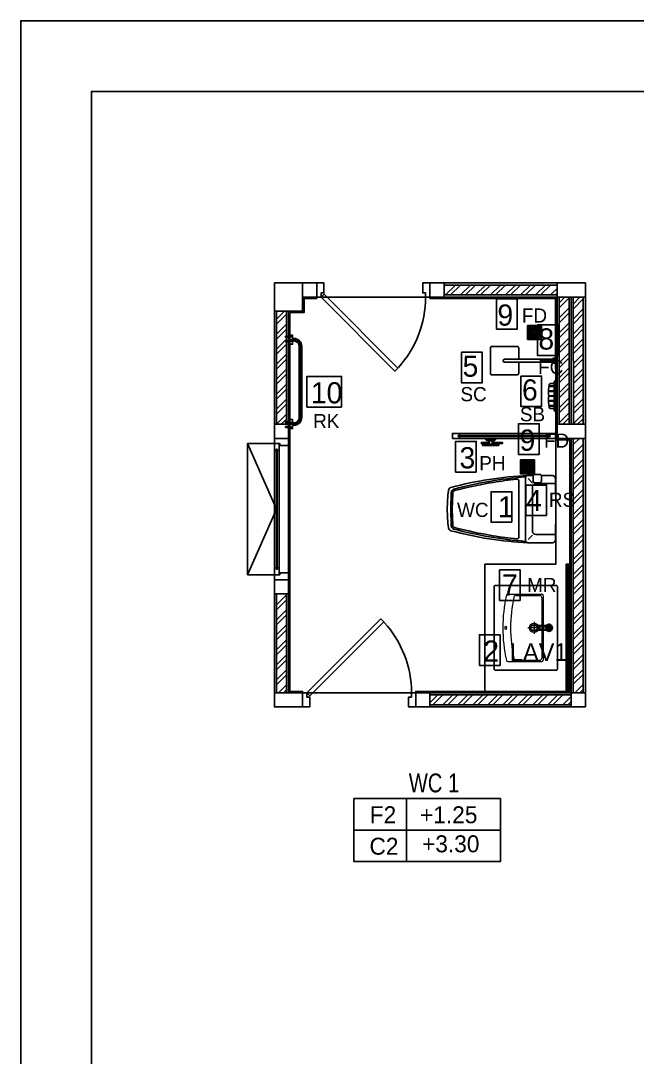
# Model space of a CAD drawing. Header units: inches. Extents: x -1366 to 1200, y -585 to 2545.
# Drawn here: x 515.41 to 521.95, y 1787.32 to 1798.32 of the extents above; entities that cross this region are included whole.
import ezdxf
from ezdxf.enums import TextEntityAlignment as Align

# ---------------------------------------------------------------- set-up
doc = ezdxf.new("R2010")
doc.units = ezdxf.units.IN
doc.header["$MEASUREMENT"] = 0
doc.header["$PDSIZE"] = 0.05
doc.linetypes.add('CENTER', pattern=[1.625, 1.25, -0.125, 0.125, -0.125])
doc.layers.get('0').update_dxf_attribs({"linetype": 'CONTINUOUS'})
for name, color, linetype in [('02___PRT_ALL_AXES', 7, 'CONTINUOUS'), ('A-Spec', 2, 'CONTINUOUS'), ('COLM', 3, 'CONTINUOUS'), ('Counter', 6, 'CONTINUOUS'), ('DIM', 7, 'CONTINUOUS'), ('DIMS', 1, 'CONTINUOUS'), ('DOOR', 7, 'CONTINUOUS'), ('DOOR_SWNG', 1, 'CONTINUOUS'), ('Floor-2', 9, 'CONTINUOUS'), ('HEAD', 7, 'CONTINUOUS'), ('SANITARY', 9, 'CONTINUOUS'), ('SN - Sanitary', 144, 'CONTINUOUS'), ('WALL', 7, 'CONTINUOUS'), ('Wall-Tile', 4, 'CONTINUOUS'), ('WALL_HATC', 251, 'CONTINUOUS'), ('WC-DET', 8, 'CONTINUOUS'), ('WC-DET1', 15, 'CONTINUOUS'), ('WC-DET2', 15, 'CONTINUOUS'), ('WC-OUT', 9, 'CONTINUOUS'), ('WC-OUTL', 7, 'CONTINUOUS'), ('WC-SERIAL', 4, 'CONTINUOUS'), ('wind', 7, 'CONTINUOUS')]:
    doc.layers.add(name, color=color, linetype=linetype)
doc.layers.add('Bodr A3', color=13, linetype='CONTINUOUS', plot=False)
doc.layers.add('LAYER_1', color=5, linetype='CONTINUOUS', lineweight=50)
doc.styles.add('ANGS', font='CordiaUPC2.ttf', dxfattribs={"width": 0.8})
doc.styles.add('CodiaUPC', font='CordiaUPC2.ttf')
doc.styles.add('Cordia2', font='CordiaUPC2.ttf', dxfattribs={"width": 0.8})
doc.styles.get("Standard").update_dxf_attribs({"font": 'CordiaUPC2.ttf'})
doc.styles.add('THAI', font='CordiaUPC2.ttf', dxfattribs={"height": 0.2})
doc.styles.add('Thai-S1', font='CordiaUPC2.ttf')
pattern_1 = [(224.99694, (468.44445, 1811.3129), (0.07954527, -0.07955375), []), (224.99694, (468.39141, 1811.3129), (0.07954527, -0.07955375), [])]
pattern_2 = [(224.99694, (468.44445, 1811.1629), (0.07954527, -0.07955375), []), (224.99694, (468.39141, 1811.1629), (0.07954527, -0.07955375), [])]

# ---------------------------------------------------------------- blocks, each defined once
blk = doc.blocks.new('VRH_FUVHU-W002AS_100 x100')
at = {"layer": 'SN - Sanitary'}
for points in [[(-48, -50), (48, -50, 0.414214), (50, -48), (50, 48, 0.414214), (48, 50), (-48, 50, 0.414214), (-50, 48), (-50, -48, 0.414214)], [(-40, -47), (40, -47, 0.414214), (47, -40), (47, 40, 0.414214), (40, 47), (-40, 47, 0.414214), (-47, 40), (-47, -40, 0.414214)], [(-40, -45), (40, -45, 0.414214), (45, -40), (45, 40, 0.414214), (40, 45), (-40, 45, 0.414214), (-45, 40), (-45, -40, 0.414214)], [(-27.2, 17.5, 1), (-27.2, 22.8), (-38, 22.8, 1), (-38, 17.5)], [(-17, 7.5, 1), (-17, 12.8), (-38, 12.8, 1), (-38, 7.5)], [(-10.8, -2.6, 1), (-10.8, 2.6), (-38, 2.6, 1), (-38, -2.6)], [(-17.5, 27.2, -1), (-22.8, 27.2), (-22.8, 38, -1), (-17.5, 38)], [(-7.5, 17, -1), (-12.8, 17), (-12.8, 38, -1), (-7.5, 38)], [(2.6, 10.8, -1), (-2.6, 10.8), (-2.6, 38, -1), (2.6, 38)], [(7.5, 17, 1), (12.8, 17), (12.8, 38, 1), (7.5, 38)], [(10.8, -2.6, -1), (10.8, 2.6), (38, 2.6, -1), (38, -2.6)], [(17, 7.5, -1), (17, 12.8), (38, 12.8, -1), (38, 7.5)], [(17.5, 27.2, 1), (22.8, 27.2), (22.8, 38, 1), (17.5, 38)], [(27.2, 17.5, -1), (27.2, 22.8), (38, 22.8, -1), (38, 17.5)], [(-17, -7.5, -1), (-17, -12.8), (-38, -12.8, -1), (-38, -7.5)], [(-27.2, -17.5, -1), (-27.2, -22.8), (-38, -22.8, -1), (-38, -17.5)], [(-17.5, -27.2, 1), (-22.8, -27.2), (-22.8, -38, 1), (-17.5, -38)], [(-7.5, -17, 1), (-12.8, -17), (-12.8, -38, 1), (-7.5, -38)], [(2.6, -10.8, 1), (-2.6, -10.8), (-2.6, -38, 1), (2.6, -38)], [(7.5, -17, -1), (12.8, -17), (12.8, -38, -1), (7.5, -38)], [(17, -7.5, 1), (17, -12.8), (38, -12.8, 1), (38, -7.5)], [(17.5, -27.2, -1), (22.8, -27.2), (22.8, -38, -1), (17.5, -38)], [(27.2, -17.5, 1), (27.2, -22.8), (38, -22.8, 1), (38, -17.5)]]:
    blk.add_lwpolyline(points, format="xyb", close=True, dxfattribs=at)
for points in [[(-47, 40), (-45, 40)], [(-40, 47), (-40, 45)], [(2, 0), (-2, 0)], [(0, -2), (0, 2)], [(40, 47), (40, 45)], [(47, 40), (45, 40)], [(-47, -40), (-45, -40)], [(-40, -47), (-40, -45)], [(40, -47), (40, -45)], [(47, -40), (45, -40)]]:
    blk.add_lwpolyline(points, dxfattribs=at)
for centre, radius in [((-38, 30), 2.64), ((-30, 38), 2.64), ((0, 0), 5), ((0, 0), 4), ((30, 38), 2.64), ((38, 30), 2.64), ((-38, -30), 2.64), ((-30, -38), 2.64), ((30, -38), 2.64), ((38, -30), 2.64)]:
    blk.add_circle(centre, radius, dxfattribs=at)
for radius, start, end in [(40.6, 161.73736, 168.31208), (38.9, 176.32255, 183.67745), (38.9, 160.8012, 168.8398), (40.6, 145.90265, 154.48014), (35.8, 175.77756, 184.22244), (35.8, 159.05626, 167.86631), (38.9, 144.18222, 153.27326), (32.8, 175.39152, 184.60848), (32.8, 157.0415, 166.73994), (35.8, 140.49742, 150.73462), (30.8, 175.09421, 184.90579), (30.8, 155.47006, 165.86937), (32.8, 139.27746, 147.76062), (40.6, 115.51986, 124.09735), (38.9, 116.72674, 125.81778), (35.8, 119.26538, 129.50258), (32.8, 122.23938, 130.72254), (38.9, 101.1602, 109.1988), (35.8, 102.13369, 110.94374), (32.8, 103.26006, 112.9585), (30.8, 104.13063, 114.52994), (40.6, 101.68792, 108.26264), (35.8, 85.77756, 94.22244), (32.8, 85.39152, 94.60848), (30.8, 85.09421, 94.90579), (38.9, 86.32255, 93.67745), (38.9, 70.8012, 78.8398), (35.8, 69.05626, 77.86631), (32.8, 67.0415, 76.73994), (30.8, 65.47006, 75.86937), (40.6, 71.73736, 78.31208), (40.6, 55.90265, 64.48014), (38.9, 54.18222, 63.27326), (35.8, 50.49742, 60.73462), (32.8, 49.27746, 57.76062), (32.8, 32.23938, 40.72254), (35.8, 29.26538, 39.50258), (30.8, 14.13063, 24.52994), (32.8, 13.26006, 22.9585), (30.8, 355.09421, 4.90579), (38.9, 26.72674, 35.81778), (32.8, 355.39152, 4.60848), (35.8, 12.13369, 20.94374), (40.6, 25.51986, 34.09735), (35.8, 355.77756, 4.22244), (38.9, 11.1602, 19.1988), (40.6, 11.68792, 18.26264), (38.9, 356.32255, 3.67745), (40.6, 191.68792, 198.26264), (38.9, 191.1602, 199.1988), (40.6, 205.51986, 214.09735), (35.8, 192.13369, 200.94374), (38.9, 206.72674, 215.81778), (32.8, 193.26006, 202.9585), (35.8, 209.26538, 219.50258), (30.8, 194.13063, 204.52994), (32.8, 212.23938, 220.72254), (35.8, 230.49742, 240.73462), (38.9, 234.18222, 243.27326), (40.6, 235.90265, 244.48014), (32.8, 229.27746, 237.76062), (30.8, 245.47006, 255.86937), (32.8, 247.0415, 256.73994), (35.8, 249.05626, 257.86631), (38.9, 250.8012, 258.8398), (40.6, 251.73736, 258.31208), (30.8, 265.09421, 274.90579), (32.8, 265.39152, 274.60848), (35.8, 265.77756, 274.22244), (38.9, 266.32255, 273.67745), (30.8, 284.13063, 294.52994), (32.8, 283.26006, 292.9585), (35.8, 282.13369, 290.94374), (38.9, 281.1602, 289.1988), (40.6, 281.68792, 288.26264), (32.8, 302.23938, 310.72254), (35.8, 299.26538, 309.50258), (38.9, 296.72674, 305.81778), (40.6, 295.51986, 304.09735), (32.8, 319.27746, 327.76062), (35.8, 320.49742, 330.73462), (30.8, 335.47006, 345.86937), (32.8, 337.0415, 346.73994), (38.9, 324.18222, 333.27326), (35.8, 339.05626, 347.86631), (40.6, 325.90265, 334.48014), (38.9, 340.8012, 348.8398), (40.6, 341.73736, 348.31208)]:
    blk.add_arc((0, 0), radius, start, end, dxfattribs=at)
blk = doc.blocks.new('PM753P')
at = {"layer": 'WC-DET'}
for points in [[(-0.061, -0.029), (-0.061, -0.035)], [(-0.0595, -0.029), (-0.0595, -0.035)], [(-0.048, -0.047), (0.047, -0.047)], [(-0.0433, -0.0485), (0.0417, -0.0485)], [(-0.0362, -0.029), (-0.0362, -0.035)], [(0.03, -0.011), (-0.03, -0.011)], [(-0.02, -0.014), (0.02, -0.014)], [(0.0352, -0.029), (0.0352, -0.035)]]:
    blk.add_lwpolyline(points, dxfattribs=at)
at = {"layer": 'WC-OUT'}
blk.add_lwpolyline([(0.02, -0.0145), (0.02, -0.0155, -0.414214), (0.0185, -0.017), (-0.0185, -0.017, -0.414214), (-0.02, -0.0155), (-0.02, -0.0145, 0.414214), (-0.0205, -0.014), (-0.0285, -0.014, -0.414214), (-0.03, -0.0125), (-0.03, -0.0115, 0.414214), (-0.0305, -0.011), (-0.032, -0.011, -0.414214), (-0.035, -0.008), (-0.035, 0), (0.035, 0), (0.035, -0.008, -0.414214), (0.032, -0.011), (0.0305, -0.011, 0.414214), (0.03, -0.0115), (0.03, -0.0125, -0.414214), (0.0285, -0.014), (0.0205, -0.014, 0.414214)], format="xyb", close=True, dxfattribs=at)
for points in [[(-0.011, -0.029), (-0.083, -0.029, 1), (-0.083, -0.035), (-0.011, -0.035)], [(0.011, -0.017), (0.011, -0.039, -0.181818), (-0.011, -0.039), (-0.011, -0.017)], [(0.011, -0.029), (0.064, -0.029, -1), (0.064, -0.035), (0.011, -0.035)]]:
    blk.add_lwpolyline(points, format="xyb", dxfattribs=at)
blk.add_lwpolyline([(-0.058, -0.035), (-0.058, -0.05), (0.057, -0.05), (0.057, -0.035)], dxfattribs=at)
blk.add_arc((-0.0828, -0.0319), 0.00287, 265.71511, 94.69631, dxfattribs=at)
at = {"layer": 'WC-SERIAL', "flags": 8}
blk.add_attdef('PM753', text='', height=0.03, dxfattribs=at).set_placement((0.007, -0.1009), align=Align.MIDDLE)
blk = doc.blocks.new('ct1113ap')
h = blk.add_hatch()
h.set_pattern_fill('ANSI31', color=1, style=0)
h.set_pattern_definition([(45, (-850.48847, 321.96483), (-0.088388348, 0.088388348), [])])
h.paths.add_polyline_path([(1.5, 2.1, 1), (-1.5, 2.1, 1)])
h.paths.add_polyline_path([(1.1, 2.1, -1), (-1.1, 2.1, -1)], flags=16)
h.paths.add_polyline_path([(1.5, -5.3, 1), (-1.5, -5.3, 1)])
h.paths.add_polyline_path([(1.1, -5.3, -1), (-1.1, -5.3, -1)], flags=16)
h.paths.add_polyline_path([(2.7, -6.8), (1.5, -6.8), (1.5, -8), (2.7, -8)])
h.paths.add_polyline_path([(-0.6, 4.4, -3.621207), (0.6, 4.4), (0.8, 4.1, 3.20425), (-0.9, 4.1)])
h.paths.add_polyline_path([(1.1, -2.5), (-1.5, -2.5), (-1.5, -2.9), (1.1, -2.9), (1.1, -3.7), (1.5, -3.7), (1.5, -1.8), (1.1, -1.8)])
h.paths.add_polyline_path([(1.1, -0.3), (-1.5, -0.3), (-1.5, -0.7), (1.1, -0.7), (1.1, -1.5), (1.5, -1.5), (1.5, 0.4), (1.1, 0.4)])
at = {"color": 7, "linetype": 'Continuous'}
for p, q in [((-130, 14), (-130, -14)), ((-64, -11), (-64, 11)), ((-63, 12), (-14, 12)), ((-14, -12), (-63, -12))]:
    blk.add_line(p, q, dxfattribs=at)
at = {"color": 6, "linetype": 'Continuous'}
for p, q in [((-129, 14.2), (-129, -14.2)), ((-127, 16.2), (-127, 17)), ((-63.5, -11.1), (-63.5, 11.1)), ((-63, 12), (-63, 11.6)), ((-63, 11.6), (-14, 11.6)), ((-14, 12), (-14, 11.6)), ((-127, -16.2), (-127, -17)), ((-63, -12), (-63, -11.6)), ((-14, -11.6), (-63, -11.6)), ((-14, -12), (-14, -11.6))]:
    blk.add_line(p, q, dxfattribs=at)
at = {"color": 6}
for p, q in [((-0.6, 4.4), (-0.9, 4.1)), ((0.8, 4.1), (0.6, 4.4))]:
    blk.add_line(p, q, dxfattribs=at)
at = {"color": 6, "linetype": 'CENTER'}
blk.add_line((2, 0), (28.8, 0), dxfattribs=at)
at = {"color": 7, "linetype": 'Continuous'}
for centre, radius, start, end in [((-127, 14), 3, 90, 180), ((-63, 11), 1, 90, 180), ((-14, 15), 3, 270, 312.97028), ((0, 0), 17.5, 227.02972, 132.97028), ((-127, -14), 3, 180, 270), ((-63, -11), 1, 180, 270), ((-14, -15), 3, 47.02972, 90)]:
    blk.add_arc(centre, radius, start, end, dxfattribs=at)
at = {"color": 6, "linetype": 'Continuous'}
for centre, start, end in [((-14, 15.1), 270.02835, 313.20381), ((-14, -15.1), 46.79616, 89.97168)]:
    blk.add_arc(centre, 3.49, start, end, dxfattribs=at)
for points, knots in [([(-129, 14.2), (-129.1, 14.2), (-129.4, 14.2), (-129.6, 14.1), (-129.8, 14.1), (-129.9, 14.1), (-130, 14), (-130, 14), (-130, 14), (-130, 14)], [0, 0, 0, 0, 0.37083, 0.686781, 0.809347, 0.902724, 0.937689, 0.964954, 1, 1, 1, 1]), ([(-127, 16.2), (-127.3, 16.2), (-127.8, 16.1), (-128.5, 15.6), (-128.9, 14.9), (-129, 14.4), (-129, 14.2)], [0, 0, 0, 0, 0.251576, 0.502087, 0.751307, 1, 1, 1, 1]), ([(-64, 11), (-64, 11), (-64, 11), (-63.9, 11), (-63.8, 11.1), (-63.7, 11.1), (-63.6, 11.1), (-63.5, 11.1)], [0, 0, 0, 0, 0.033642, 0.095139, 0.310943, 0.62784, 1, 1, 1, 1]), ([(-63.5, 11.1), (-63.5, 11.1), (-63.5, 11.3), (-63.4, 11.4), (-63.2, 11.6), (-63.1, 11.6), (-63, 11.6)], [0, 0, 0, 0, 0.248974, 0.49844, 0.748767, 1, 1, 1, 1]), ([(-11.9, 12.8), (-11.9, 12.8), (-11.9, 12.8), (-11.9, 12.8), (-11.9, 12.8), (-11.8, 12.7), (-11.7, 12.6), (-11.6, 12.6), (-11.6, 12.5)], [0, 0, 0, 0, 0.029366, 0.087835, 0.178504, 0.299273, 0.616465, 1, 1, 1, 1]), ([(-11.6, 12.5), (-11, 13.1), (-9.7, 14.1), (-7.6, 15.4), (-5.3, 16.3), (-2.9, 16.9), (-0.4, 17.2), (2.1, 17), (4.5, 16.6), (6.9, 15.7), (9, 14.6), (11, 13.1), (12.8, 11.4), (14.3, 9.4), (15.5, 7.2), (16.3, 4.9), (16.9, 2.5), (17, 0.8), (17, 0)], [0, 0, 0, 0, 0.062313, 0.124704, 0.187205, 0.249822, 0.312517, 0.375223, 0.437872, 0.500414, 0.562837, 0.62517, 0.687469, 0.749798, 0.81221, 0.874726, 0.937336, 1, 1, 1, 1]), ([(17, 0), (17, -0.8), (16.9, -2.5), (16.3, -4.9), (15.5, -7.2), (14.3, -9.4), (12.8, -11.4), (11, -13.1), (9, -14.6), (6.9, -15.7), (4.5, -16.6), (2.1, -17), (-0.4, -17.2), (-2.9, -16.9), (-5.3, -16.3), (-7.6, -15.4), (-9.7, -14.1), (-11, -13.1), (-11.6, -12.5)], [0, 0, 0, 0, 0.062697, 0.125333, 0.18786, 0.250273, 0.312598, 0.37489, 0.437216, 0.499632, 0.562167, 0.624809, 0.687509, 0.750197, 0.81281, 0.875306, 0.937693, 1, 1, 1, 1]), ([(-129, -14.2), (-129.1, -14.2), (-129.4, -14.2), (-129.6, -14.1), (-129.8, -14.1), (-129.9, -14.1), (-130, -14), (-130, -14), (-130, -14), (-130, -14)], [0, 0, 0, 0, 0.37083, 0.686781, 0.809347, 0.902724, 0.937689, 0.964954, 1, 1, 1, 1]), ([(-129, -14.2), (-129, -14.4), (-128.9, -14.9), (-128.5, -15.6), (-127.8, -16.1), (-127.3, -16.2), (-127, -16.2)], [0, 0, 0, 0, 0.248784, 0.49809, 0.74852, 1, 1, 1, 1]), ([(-64, -11), (-64, -11), (-64, -11), (-63.9, -11), (-63.8, -11.1), (-63.7, -11.1), (-63.6, -11.1), (-63.5, -11.1)], [0, 0, 0, 0, 0.033642, 0.095139, 0.310943, 0.62784, 1, 1, 1, 1]), ([(-63, -11.6), (-63.1, -11.6), (-63.2, -11.6), (-63.4, -11.4), (-63.5, -11.3), (-63.5, -11.1), (-63.5, -11.1)], [0, 0, 0, 0, 0.251439, 0.50194, 0.751233, 1, 1, 1, 1]), ([(-11.9, -12.8), (-11.9, -12.8), (-11.9, -12.8), (-11.9, -12.8), (-11.9, -12.8), (-11.8, -12.7), (-11.7, -12.6), (-11.6, -12.6), (-11.6, -12.5)], [0, 0, 0, 0, 0.029366, 0.087835, 0.178504, 0.299273, 0.616465, 1, 1, 1, 1])]:
    blk.add_open_spline(points, degree=3, knots=knots, dxfattribs=at)
at = {"layer": '02___PRT_ALL_AXES', "color": 7, "linetype": 'Continuous'}
for p, q in [((-4.1, 17), (-127, 17)), ((-127, -17), (-4.1, -17))]:
    blk.add_line(p, q, dxfattribs=at)
at = {"layer": '02___PRT_ALL_AXES', "color": 6, "linetype": 'Continuous'}
for p, q in [((-6.7, 16.2), (-127, 16.2)), ((-127, -16.2), (-6.7, -16.2))]:
    blk.add_line(p, q, dxfattribs=at)
at = {"layer": '02___PRT_ALL_AXES', "color": 7, "linetype": 'Continuous'}
blk.add_arc((0, 0), 25, 222.84382, 137.15618, dxfattribs=at)
at = {"layer": '02___PRT_ALL_AXES', "color": 6, "linetype": 'Continuous'}
blk.add_arc((0, 0), 24, 225.10536, 134.89464, dxfattribs=at)
at = {"layer": 'LAYER_1', "color": 6}
for p, q in [((1.1, 0.4), (1.1, -0.3)), ((1.5, 0.4), (1.1, 0.4)), ((1.5, -1.5), (1.5, 0.4)), ((1.1, -0.3), (-1.5, -0.3)), ((-1.5, -0.3), (-1.5, -0.7)), ((-1.5, -0.7), (1.1, -0.7)), ((1.1, -2.5), (-1.5, -2.5)), ((-1.5, -2.5), (-1.5, -2.9)), ((-1.5, -2.9), (1.1, -2.9)), ((1.1, -0.7), (1.1, -1.5)), ((1.1, -1.5), (1.5, -1.5)), ((1.1, -1.8), (1.1, -2.5)), ((1.5, -1.8), (1.1, -1.8)), ((1.1, -2.9), (1.1, -3.7)), ((1.1, -3.7), (1.5, -3.7)), ((1.5, -3.7), (1.5, -1.8)), ((2.7, -6.8), (1.5, -6.8)), ((1.5, -6.8), (1.5, -8)), ((1.5, -8), (2.7, -8)), ((2.7, -6.8), (2.7, -8))]:
    blk.add_line(p, q, dxfattribs=at)
for centre, radius in [((0, 2.1), 1.5), ((0, 2.1), 1.1), ((0, -5.3), 1.5), ((0, -5.3), 1.1)]:
    blk.add_circle(centre, radius, dxfattribs=at)
for radius, start, end in [(1.5, 304.15382, 234.82428), (1.1, 300.28403, 238.53384)]:
    blk.add_arc((0, 5.3), radius, start, end, dxfattribs=at)
blk = doc.blocks.new('TF0504P-Acacia')
at = {"layer": 'WC-DET', "lineweight": 13}
for p, q in [((0.0289, -0.06), (-0.0298, -0.06)), ((0.0001, -0.0321), (0, -0.092)), ((-0.239, -0.3509), (-0.239, -0.11)), ((-0.229, -0.1), (0.229, -0.1)), ((-0.229, -0.2928), (-0.229, -0.125)), ((-0.214, -0.11), (0.214, -0.11)), ((0, -0.1185), (0, -0.2083)), ((0.229, -0.2928), (0.229, -0.125)), ((0.239, -0.3509), (0.239, -0.11)), ((-0.0431, -0.165), (0.0415, -0.165))]:
    blk.add_line(p, q, dxfattribs=at)
for centre, radius in [((0, -0.06), 0.0175), ((0, -0.165), 0.032), ((0, -0.165), 0.0225)]:
    blk.add_circle(centre, radius, dxfattribs=at)
for centre, radius, start, end in [((-0.229, -0.11), 0.01, 90, 180), ((-0.214, -0.125), 0.015, 90, 180), ((0.214, -0.125), 0.015, 0, 90), ((0.229, -0.11), 0.01, 0, 90), ((-0.214, -0.2928), 0.015, 180, 257.6249), ((0.214, -0.2928), 0.015, 282.3751, 0), ((-0.229, -0.3509), 0.01, 180, 257.50622), ((0, 0.6816), 1.0676, 257.49497, 282.50503), ((0, 0.6825), 1.0135, 257.6249, 282.3751), ((0.229, -0.3509), 0.01, 282.49378, 0)]:
    blk.add_arc(centre, radius, start, end, dxfattribs=at)
blk.add_ellipse((0, -0.3649), major_axis=(-0.0125, 0), ratio=0.4, dxfattribs=at)
at = {"layer": 'WC-OUT'}
blk.add_lwpolyline([(-0.292, -0.448, -0.414214), (-0.3, -0.44), (-0.3, -0.008, -0.414214), (-0.292, 0), (0.292, 0, -0.414214), (0.3, -0.008), (0.3, -0.44, -0.414214), (0.292, -0.448)], format="xyb", close=True, dxfattribs=at)
at = {"layer": 'WC-OUT', "xscale": -0.001, "yscale": 0.001, "zscale": 0.001, "rotation": 270}
blk.add_blockref('ct1113ap', (0, -0.06), dxfattribs=at)
at = {"layer": 'WC-SERIAL', "flags": 3}
blk.add_attdef('SERIAL', text='', height=0.025, dxfattribs=at).set_placement((0.0039, -0.2584), align=Align.CENTER)
blk = doc.blocks.new('dr080sl3')
at = {"layer": 'DOOR'}
for points in [[(-0.37, 0.05), (0.1533, 0.5733), (0.1745, 0.552), (-0.3488, 0.0288)], [(-0.4, 0.05), (-0.4, -0.05), (-0.35, -0.05), (-0.35, 0.02), (-0.37, 0.02), (-0.37, 0.05)], [(0.4, 0.05), (0.4, -0.05), (0.35, -0.05), (0.35, 0.02), (0.37, 0.02), (0.37, 0.05)]]:
    blk.add_lwpolyline(points, close=True, dxfattribs=at)
at = {"layer": 'DOOR_SWNG'}
blk.add_arc((-0.37, 0.05), 0.74, 0, 42.27369, dxfattribs=at)
blk = doc.blocks.new('A$Cf44c07b2')
at = {"layer": 'WC-OUT'}
for p, q in [((0.0794, 0.1169), (0.5821, 0.1169)), ((0.0794, 0.0989), (0.5821, 0.0989)), ((0, 0.0329), (0, 0.0496)), ((0.065, 0.0329), (0, 0.0329)), ((0.0022, 0.0519), (0.0234, 0.0519)), ((0.0234, 0.0519), (0.0234, 0.0608)), ((0.0234, 0.0519), (0.0627, 0.0519)), ((0.0413, 0.0519), (0.0413, 0.0612)), ((0.065, 0.0329), (0.065, 0.0496)), ((0.5967, 0.0329), (0.5967, 0.0496)), ((0.6617, 0.0329), (0.5967, 0.0329)), ((0.5989, 0.0519), (0.6594, 0.0519)), ((0.6202, 0.0519), (0.6202, 0.0608)), ((0.6381, 0.0519), (0.6381, 0.0608)), ((0.6617, 0.0329), (0.6617, 0.0496))]:
    blk.add_line(p, q, dxfattribs=at)
at = {"layer": 'WC-OUT', "color": 251, "linetype": 'CENTER'}
for p, q in [((0.5821, 0.1079), (0.0794, 0.1079)), ((0.0072, 0.0222), (0.0079, 0.0202)), ((0.0073, 0.0224), (0.0086, 0.0224)), ((0.0074, 0.0224), (0.0074, 0.0329)), ((0.0074, 0.0045), (0.0074, 0.0215)), ((0.0077, 0.0045), (0.0074, 0.0045)), ((0.0075, 0.0018), (0.0079, 0.0046)), ((0.0077, 0.0045), (0.0076, 0.0045)), ((0.0085, 0.0045), (0.0077, 0.0045)), ((0.0087, 0.0222), (0.0079, 0.0202)), ((0.0143, 0.0011), (0.0081, 0.0011)), ((0.0139, 0.0045), (0.0085, 0.0045)), ((0.0098, 0.0045), (0.0088, 0.0025)), ((0.0131, 0.0017), (0.0093, 0.0017)), ((0.0111, 0.0045), (0.0111, 0.0174)), ((0.0114, 0.0174), (0.0111, 0.0174)), ((0.0112, 0.0437), (0.0112, 0)), ((0.0114, 0.0045), (0.0114, 0.0174)), ((0.0126, 0.0045), (0.0136, 0.0025)), ((0.0137, 0.0222), (0.0145, 0.0202)), ((0.0152, 0.0224), (0.0139, 0.0224)), ((0.0147, 0.0045), (0.0139, 0.0045)), ((0.0153, 0.0222), (0.0145, 0.0202)), ((0.0149, 0.0018), (0.0145, 0.0046)), ((0.015, 0.0045), (0.0147, 0.0045)), ((0.0149, 0.0045), (0.0147, 0.0045)), ((0.015, 0.0224), (0.015, 0.0329)), ((0.015, 0.0045), (0.015, 0.0214)), ((0.0324, 0.0608), (0.0324, 0.0252)), ((0.0396, 0.0222), (0.0404, 0.0202)), ((0.0397, 0.0224), (0.0411, 0.0224)), ((0.0399, 0.0224), (0.0399, 0.0329)), ((0.0399, 0.0045), (0.0399, 0.0215)), ((0.0402, 0.0045), (0.0399, 0.0045)), ((0.04, 0.0018), (0.0404, 0.0046)), ((0.0402, 0.0045), (0.04, 0.0045)), ((0.0409, 0.0045), (0.0402, 0.0045)), ((0.0412, 0.0222), (0.0404, 0.0202)), ((0.0468, 0.0011), (0.0405, 0.0011)), ((0.0464, 0.0045), (0.0409, 0.0045)), ((0.0423, 0.0045), (0.0413, 0.0025)), ((0.0456, 0.0017), (0.0418, 0.0017)), ((0.0435, 0.0045), (0.0435, 0.0174)), ((0.0438, 0.0174), (0.0435, 0.0174)), ((0.0437, 0.0437), (0.0437, 0)), ((0.0438, 0.0045), (0.0438, 0.0174)), ((0.0451, 0.0045), (0.0461, 0.0025)), ((0.0462, 0.0222), (0.047, 0.0202)), ((0.0476, 0.0224), (0.0463, 0.0224)), ((0.0471, 0.0045), (0.0464, 0.0045)), ((0.0478, 0.0222), (0.047, 0.0202)), ((0.0473, 0.0018), (0.047, 0.0046)), ((0.0474, 0.0045), (0.0471, 0.0045)), ((0.0473, 0.0045), (0.0471, 0.0045)), ((0.0474, 0.0224), (0.0474, 0.0329)), ((0.0474, 0.0045), (0.0474, 0.0214)), ((0.6138, 0.0227), (0.6146, 0.0207)), ((0.6139, 0.0229), (0.6153, 0.0229)), ((0.6141, 0.0229), (0.6141, 0.0334)), ((0.6141, 0.005), (0.6141, 0.0219)), ((0.6141, 0.005), (0.6144, 0.005)), ((0.6142, 0.0023), (0.6146, 0.0051)), ((0.6142, 0.005), (0.6144, 0.005)), ((0.6144, 0.005), (0.6152, 0.005)), ((0.6154, 0.0227), (0.6146, 0.0207)), ((0.6148, 0.0016), (0.621, 0.0016)), ((0.6152, 0.005), (0.6206, 0.005)), ((0.6165, 0.005), (0.6155, 0.003)), ((0.616, 0.0022), (0.6198, 0.0022)), ((0.6178, 0.005), (0.6178, 0.0179)), ((0.6178, 0.0179), (0.618, 0.0179)), ((0.6179, 0.0442), (0.6179, 0.0005)), ((0.618, 0.005), (0.618, 0.0179)), ((0.6193, 0.005), (0.6203, 0.003)), ((0.6204, 0.0227), (0.6212, 0.0207)), ((0.6218, 0.0229), (0.6205, 0.0229)), ((0.6206, 0.005), (0.6214, 0.005)), ((0.622, 0.0227), (0.6212, 0.0207)), ((0.6216, 0.0023), (0.6212, 0.0051)), ((0.6214, 0.005), (0.6217, 0.005)), ((0.6214, 0.005), (0.6216, 0.005)), ((0.6217, 0.0229), (0.6217, 0.0334)), ((0.6217, 0.005), (0.6217, 0.022)), ((0.6292, 0.0519), (0.6292, 0.0608)), ((0.6292, 0.0306), (0.6292, 0.0503)), ((0.6463, 0.0227), (0.647, 0.0207)), ((0.6464, 0.0229), (0.6477, 0.0229)), ((0.6466, 0.0229), (0.6466, 0.0334)), ((0.6466, 0.005), (0.6466, 0.0219)), ((0.6466, 0.005), (0.6469, 0.005)), ((0.6467, 0.0023), (0.6471, 0.0051)), ((0.6467, 0.005), (0.6469, 0.005)), ((0.6469, 0.005), (0.6476, 0.005)), ((0.6478, 0.0227), (0.647, 0.0207)), ((0.6472, 0.0016), (0.6535, 0.0016)), ((0.6476, 0.005), (0.6531, 0.005)), ((0.6489, 0.005), (0.648, 0.003)), ((0.6485, 0.0022), (0.6522, 0.0022)), ((0.6502, 0.005), (0.6502, 0.0179)), ((0.6502, 0.0179), (0.6505, 0.0179)), ((0.6503, 0.0442), (0.6503, 0.0005)), ((0.6505, 0.005), (0.6505, 0.0179)), ((0.6517, 0.005), (0.6527, 0.003)), ((0.6528, 0.0227), (0.6536, 0.0207)), ((0.6543, 0.0229), (0.653, 0.0229)), ((0.6531, 0.005), (0.6538, 0.005)), ((0.6544, 0.0227), (0.6536, 0.0207)), ((0.654, 0.0023), (0.6536, 0.0051)), ((0.6538, 0.005), (0.6541, 0.005)), ((0.6538, 0.005), (0.654, 0.005)), ((0.6541, 0.0229), (0.6541, 0.0334)), ((0.6541, 0.005), (0.6541, 0.022))]:
    blk.add_line(p, q, dxfattribs=at)
for centre in [(0.0112, 0.0202), (0.0437, 0.0202), (0.6179, 0.0207), (0.6503, 0.0207)]:
    blk.add_circle(centre, 0.00118, dxfattribs=at)
at = {"layer": 'WC-OUT'}
for centre, radius, start, end in [((0.0794, 0.0608), 0.056, 90, 180), ((0.0794, 0.0608), 0.0381, 90, 180), ((0.5821, 0.0608), 0.056, 0, 90), ((0.5821, 0.0608), 0.0381, 0, 90), ((0.0022, 0.0496), 0.00224, 90, 180), ((0.0627, 0.0496), 0.00224, 0, 90), ((0.5989, 0.0496), 0.00224, 90, 180), ((0.6594, 0.0496), 0.00224, 0, 90)]:
    blk.add_arc(centre, radius, start, end, dxfattribs=at)
at = {"layer": 'WC-OUT', "color": 251, "linetype": 'CENTER'}
for centre, radius, start, end in [((0.0794, 0.0608), 0.0471, 90, 180), ((0.5821, 0.0608), 0.0471, 0, 90), ((0.0073, 0.0223), 0.00014, 90, 201.15573), ((0.0081, 0.0017), 0.00056, 172.23483, 270), ((0.0081, 0.0042), 0.000472, 36.4635, 143.5365), ((0.0086, 0.0223), 0.00014, 338.84427, 90), ((0.0093, 0.0022), 0.00056, 153.43495, 270), ((0.0131, 0.0022), 0.00056, 270, 26.56505), ((0.0139, 0.0223), 0.00014, 90, 201.15573), ((0.0143, 0.0042), 0.000472, 36.4635, 143.5365), ((0.0143, 0.0017), 0.00056, 270, 7.76517), ((0.0152, 0.0223), 0.00014, 338.84427, 90), ((0.0397, 0.0223), 0.00014, 90, 201.15573), ((0.0405, 0.0017), 0.00056, 172.23483, 270), ((0.0406, 0.0042), 0.000472, 36.4635, 143.5365), ((0.0411, 0.0223), 0.00014, 338.84427, 90), ((0.0418, 0.0022), 0.00056, 153.43495, 270), ((0.0456, 0.0022), 0.00056, 270, 26.56505), ((0.0463, 0.0223), 0.00014, 90, 201.15573), ((0.0468, 0.0042), 0.000472, 36.4635, 143.5365), ((0.0468, 0.0017), 0.00056, 270, 7.76517), ((0.0476, 0.0223), 0.00014, 338.84427, 90), ((0.6139, 0.0228), 0.00014, 90, 201.15573), ((0.6148, 0.0022), 0.00056, 172.23483, 270), ((0.6148, 0.0047), 0.000472, 36.4635, 143.5365), ((0.6153, 0.0228), 0.00014, 338.84427, 90), ((0.616, 0.0027), 0.00056, 153.43495, 270), ((0.6198, 0.0027), 0.00056, 270, 26.56505), ((0.6205, 0.0228), 0.00014, 90, 201.15573), ((0.621, 0.0047), 0.000472, 36.4635, 143.5365), ((0.621, 0.0022), 0.00056, 270, 7.76517), ((0.6218, 0.0228), 0.00014, 338.84427, 90), ((0.6464, 0.0228), 0.00014, 90, 201.15573), ((0.6472, 0.0022), 0.00056, 172.23483, 270), ((0.6473, 0.0047), 0.000472, 36.4635, 143.5365), ((0.6477, 0.0228), 0.00014, 338.84427, 90), ((0.6485, 0.0027), 0.00056, 153.43495, 270), ((0.6522, 0.0027), 0.00056, 270, 26.56505), ((0.653, 0.0228), 0.00014, 90, 201.15573), ((0.6534, 0.0047), 0.000472, 36.4635, 143.5365), ((0.6535, 0.0022), 0.00056, 270, 7.76517), ((0.6543, 0.0228), 0.00014, 338.84427, 90)]:
    blk.add_arc(centre, radius, start, end, dxfattribs=at)
blk.add_point((0.6292, 0.0503), dxfattribs=at)
at = {"layer": 'WC-OUT'}
blk.add_point((0.6292, 0.0328), dxfattribs=at)
blk = doc.blocks.new('ct0150p')
at = {"layer": 'WC-OUT', "color": 251, "linetype": 'CENTER'}
blk.add_point((0.6005, 0.0357), dxfattribs=at)
at = {"layer": 'WC-OUT'}
blk.add_point((0.6005, -0.0012), dxfattribs=at)
blk.add_blockref('A$Cf44c07b2', (-0.0323, -0.0329))
blk = doc.blocks.new('C805P')
at = {"layer": 'DIMS', "linetype": 'ByBlock'}
for p in [(-0.11, 0), (0.11, 0), (0.11, 0)]:
    blk.add_point(p, dxfattribs=at)
at = {"layer": 'WC-DET1'}
blk.add_line((0.0975, -0.01), (-0.0975, -0.01), dxfattribs=at)
for centre, radius, start, end in [((0.0349, -0.0275), 0.1074, 171.19817, 188.80183), ((-0.07, -0.0113), 0.00125, 8.80183, 171.19817), ((-0.07, -0.0437), 0.00125, 188.80183, 351.19817), ((-0.1749, -0.0275), 0.1074, 351.19817, 8.80183), ((0.0699, -0.0275), 0.1074, 171.19817, 188.80183), ((-0.035, -0.0113), 0.00125, 8.80183, 171.19817), ((-0.035, -0.0437), 0.00125, 188.80183, 351.19817), ((-0.1399, -0.0275), 0.1074, 351.19817, 8.80183), ((0.1049, -0.0275), 0.1074, 171.19817, 188.80183), ((0, -0.0113), 0.00125, 8.80183, 171.19817), ((0, -0.0437), 0.00125, 188.80183, 351.19817), ((-0.1049, -0.0275), 0.1074, 351.19817, 8.80183), ((0.1399, -0.0275), 0.1074, 171.19817, 188.80183), ((0.035, -0.0113), 0.00125, 8.80183, 171.19817), ((0.035, -0.0437), 0.00125, 188.80183, 351.19817), ((-0.0699, -0.0275), 0.1074, 351.19817, 8.80183), ((0.1749, -0.0275), 0.1074, 171.19817, 188.80183), ((0.07, -0.0113), 0.00125, 8.80183, 171.19817), ((0.07, -0.0437), 0.00125, 188.80183, 351.19817), ((-0.0349, -0.0275), 0.1074, 351.19817, 8.80183)]:
    blk.add_arc(centre, radius, start, end, dxfattribs=at)
at = {"layer": 'WC-OUTL'}
for p, q in [((-0.11, 0), (-0.1025, 0)), ((0.1025, 0), (-0.1025, 0)), ((0.1025, 0), (0.11, 0)), ((-0.0975, -0.01), (-0.1, -0.01)), ((-0.0875, -0.036), (-0.0875, -0.02)), ((0.0875, -0.02), (0.0875, -0.036)), ((0.1, -0.01), (0.0975, -0.01))]:
    blk.add_line(p, q, dxfattribs=at)
for centre, radius, start, end in [((-0.1, 0), 0.01, 180, 270), ((0.1, 0), 0.01, 270, 0), ((-0.0975, -0.02), 0.01, 0, 90), ((-0.0775, -0.036), 0.01, 180, 264.13264), ((-0.0233, 0.3009), 0.3512, 260.95682, 272.64535), ((-0.0071, -0.045), 0.005, 269.46953, 340.39643), ((0, -0.0475), 0.0025, 19.60357, 160.39643), ((0.0071, -0.045), 0.005, 199.60357, 270.53047), ((0.0233, 0.3009), 0.3512, 267.35465, 279.04318), ((0.0775, -0.036), 0.01, 275.86736, 0), ((0.0975, -0.02), 0.01, 90, 180)]:
    blk.add_arc(centre, radius, start, end, dxfattribs=at)
at = {"layer": 'WC-SERIAL', "flags": 3}
blk.add_attdef('SERIAL', text='', height=0.0121, dxfattribs=at).set_placement((0.0038, -0.0654), align=Align.TOP_CENTER)
blk = doc.blocks.new('CT002P')
at = {"layer": 'WC-DET1'}
for p, q in [((-0.0159, 0), (-0.0159, -0.0025)), ((0.0159, 0), (-0.0159, 0)), ((0.0159, 0), (0.0159, -0.0025)), ((-0.0169, -0.0025), (-0.0169, -0.0164)), ((-0.0161, -0.0025), (-0.0169, -0.0025)), ((0.0169, -0.0164), (-0.0169, -0.0164)), ((0.0169, -0.0025), (-0.0161, -0.0025)), ((-0.0159, -0.0223), (-0.0159, -0.0164)), ((0.0159, -0.0223), (-0.0159, -0.0223)), ((0.0114, -0.0339), (-0.0114, -0.0339)), ((-0.0114, -0.0339), (-0.0114, -0.0453)), ((-0.0114, -0.0453), (-0.0109, -0.0458)), ((-0.0114, -0.0453), (-0.0109, -0.0458)), ((0.0114, -0.0453), (-0.0114, -0.0453)), ((0.0109, -0.0458), (-0.0109, -0.0458)), ((-0.0102, -0.0458), (-0.0102, -0.3612)), ((-0.0102, -0.0478), (-0.0092, -0.0468)), ((0.0102, -0.0478), (-0.0102, -0.0478)), ((-0.0102, -0.0488), (0.0102, -0.0488)), ((-0.0099, -0.0299), (-0.0099, -0.0339)), ((-0.0099, -0.0299), (0.0099, -0.0299)), ((-0.0092, -0.0468), (-0.0092, -0.0458)), ((0.0092, -0.0468), (-0.0092, -0.0468)), ((-0.0074, -0.0276), (-0.0074, -0.0289)), ((0.0074, -0.0276), (0.0074, -0.0289)), ((0.0092, -0.0468), (0.0092, -0.0458)), ((0.0102, -0.0478), (0.0092, -0.0468)), ((0.0099, -0.0339), (0.0099, -0.0299)), ((0.0102, -0.0458), (0.0102, -0.3612)), ((0.0114, -0.0453), (0.0109, -0.0458)), ((0.0114, -0.0453), (0.0109, -0.0458)), ((0.0114, -0.0339), (0.0114, -0.0453)), ((0.0159, -0.0223), (0.0159, -0.0164)), ((0.0169, -0.0025), (0.0169, -0.0164))]:
    blk.add_line(p, q, dxfattribs=at)
blk.add_lwpolyline([(-0.0102, -0.2612), (-0.09, -0.2612, 0.414214), (-0.1, -0.2712), (-0.1, -0.4512, 0.414214), (-0.09, -0.4612), (0.09, -0.4612, 0.414214), (0.1, -0.4512), (0.1, -0.2712, 0.414214), (0.09, -0.2612), (0.0102, -0.2612)], format="xyb", dxfattribs=at)
for centre, radius, start, end in [((0, -0.0161), 0.0129, 209.08331, 230.70352), ((-0.0084, -0.0289), 0.000992, 270, 0), ((-0.0094, -0.0276), 0.00198, 0, 50.70352), ((0.0094, -0.0276), 0.00199, 129.29648, 180), ((0.0084, -0.0289), 0.000992, 180, 270), ((0, -0.0161), 0.0129, 309.29648, 330.91669), ((0, -0.3612), 0.0102, 180.00001, 0.00001)]:
    blk.add_arc(centre, radius, start, end, dxfattribs=at)
blk = doc.blocks.new('C106P')
for points in [[(0, 0), (-0.216, -0.0009, 0.414214), (-0.238, -0.0229), (-0.238, -0.1012, 0.415321)], [(0, 0), (0.216, -0.0009, -0.414214), (0.238, -0.0229), (0.238, -0.1959, -0.414214)], [(-0.2358, -0.1589, -0.414214), (-0.2458, -0.1489), (-0.2458, -0.1109, -0.414214), (-0.2358, -0.1009)], [(-0.238, -0.1587), (-0.238, -0.1959, 0.414214)], [(-0.238, -0.1959, 0.053479), (-0.153, -0.7409, 0.308223), (-0.132, -0.7589, 0.014301), (0, -0.7679, 1.437855)], [(0.238, -0.1959, -0.053479), (0.153, -0.7409, -0.308223), (0.132, -0.7589, -0.014301), (0, -0.7679, -1.437855)]]:
    blk.add_lwpolyline(points, format="xyb")
at = {"layer": 'WC-DET1'}
for q in [(-0.1959, -0.2599), (0.1959, -0.2599)]:
    blk.add_line((0, -0.26), q, dxfattribs=at)
for points in [[(-0.18, -0.0009), (-0.18, -0.1399, 0.414214), (-0.155, -0.1649), (0, -0.165)], [(0.18, -0.0009), (0.18, -0.1399, -0.414214), (0.155, -0.1649), (0, -0.165)], [(-0.2358, -0.1009), (-0.1968, -0.1009, -0.414214), (-0.1868, -0.1109), (-0.1868, -0.1489, -0.414214), (-0.1968, -0.1589), (-0.2358, -0.1589, -0.414214)], [(0, -0.7314), (-0.1161, -0.7281, -0.234182), (-0.1306, -0.716, -0.017795), (-0.1889, -0.4427, -0.014884), (-0.2111, -0.274, -0.020376)], [(0, -0.7314), (0.1161, -0.7281, 0.234182), (0.1306, -0.716, 0.017795), (0.1889, -0.4427, 0.014884), (0.2111, -0.274, 0.020376)]]:
    blk.add_lwpolyline(points, format="xyb", dxfattribs=at)
at = {"layer": 'WC-DET1', "color": 7}
for points in [[(-0.238, -0.1959, 0.414214), (-0.22, -0.2139), (0, -0.213)], [(0.238, -0.1959, -0.414214), (0.22, -0.2139), (0, -0.213)]]:
    blk.add_lwpolyline(points, format="xyb", dxfattribs=at)
at = {"layer": 'WC-DET1'}
for centre, start, end in [((-0.1961, -0.275), 89.44226, 176.38199), ((0.1961, -0.275), 3.61801, 90.55774)]:
    blk.add_arc(centre, 0.0151, start, end, dxfattribs=at)
at = {"layer": 'WC-DET2'}
for points in [[(-0.0001, -0.7428), (-0.1173, -0.7394, -0.254323), (-0.1414, -0.7196, -0.000064), (-0.1417, -0.7186, -0.04487), (-0.2282, -0.212)], [(0.0001, -0.7428), (0.1173, -0.7394, 0.254323), (0.1414, -0.7196, 0.000064), (0.1417, -0.7186, 0.04487), (0.2282, -0.212)]]:
    blk.add_lwpolyline(points, format="xyb", dxfattribs=at)
for points in [[(-0.184, -0.1639), (-0.216, -0.1939)], [(0.184, -0.1639), (0.216, -0.1939)]]:
    blk.add_lwpolyline(points, dxfattribs=at)
at = {"layer": 'WC-SERIAL', "flags": 8}
blk.add_attdef('C106', text='', height=0.05, dxfattribs=at).set_placement((-0.007, -0.0689), align=Align.MIDDLE)
blk = doc.blocks.new('room1')
at = {"layer": 'A-Spec', "linetype": 'Continuous'}
for p, q in [((-0.633, 0), (-0.633, -0.9)), ((-1.387, -0.45), (0.707, -0.45))]:
    blk.add_line(p, q, dxfattribs=at)
blk.add_lwpolyline([(-1.387, 0), (0.707, 0), (0.707, -0.9), (-1.387, -0.9)], close=True, dxfattribs=at)
at = {"layer": 'A-Spec', "color": 3, "style": 'CodiaUPC'}
for tag, p in [('101', (-1.22, -0.246)), ("SHV'", (0.621, -0.246))]:
    blk.add_attdef(tag, text='', height=0.2, dxfattribs=at).set_placement(p, align=Align.MIDDLE_CENTER)
at = {"layer": 'A-Spec', "color": 3, "style": 'Cordia2'}
for tag, p in [('F0', (-1.402, -0.675)), ('%%P0.00', (-0.598, -0.675)), ('+0.00', (0.721, -0.675)), ('C0', (1.23, -0.681))]:
    blk.add_attdef(tag, text='', height=0.18, dxfattribs=at).set_placement(p, align=Align.MIDDLE)

msp = doc.modelspace()

# ---------------------------------------------------------------- hatches: boundary and pattern name
at = {"layer": 'WALL_HATC'}
h = msp.add_hatch(dxfattribs=at)
h.set_pattern_fill('ANSI32', color=256, scale=0.3, angle=0.00306, style=0)
h.set_pattern_definition([(224.99694, (496.82692, 1820.15045), (0.07954527, -0.07955375), []), (224.99694, (496.77389, 1820.15045), (0.07954527, -0.07955375), [])])
h.paths.add_polyline_path([(519.9028, 1795.5116), (521.1027, 1795.5116), (521.1027, 1795.4066), (519.9028, 1795.4066)])
h = msp.add_hatch(dxfattribs=at)
h.set_pattern_fill('ANSI32', color=256, scale=0.3, angle=359.99694, style=0)
h.set_pattern_definition(pattern_2)
h.paths.add_polyline_path([(521.2303, 1794.0341), (521.2302, 1795.3841), (521.1252, 1795.3841), (521.1253, 1794.0341)])
h = msp.add_hatch(dxfattribs=at)
h.set_pattern_fill('ANSI32', color=256, scale=0.3, angle=359.99694, style=0)
h.set_pattern_definition(pattern_2)
h.paths.add_polyline_path([(521.3803, 1794.0341), (521.3802, 1795.3841), (521.2752, 1795.3841), (521.2753, 1794.0341)])
h = msp.add_hatch(dxfattribs=at)
h.set_pattern_fill('ANSI32', color=256, scale=0.3, angle=359.99694, style=0)
h.set_pattern_definition([(224.99694, (467.84445, 1811.1629), (0.07954527, -0.07955375), []), (224.99694, (467.79141, 1811.1629), (0.07954527, -0.07955375), [])])
h.paths.add_polyline_path([(518.1252, 1794.034), (518.1252, 1795.2341), (518.2302, 1795.2341), (518.2302, 1794.034)])
h = msp.add_hatch(dxfattribs=at)
h.set_pattern_fill('ANSI32', color=256, scale=0.3, angle=359.99694, style=0)
h.set_pattern_definition(pattern_1)
h.paths.add_polyline_path([(521.2752, 1791.1841), (521.2752, 1793.8841), (521.3802, 1793.8841), (521.3802, 1791.1841)])
h = msp.add_hatch(dxfattribs=at)
h.set_pattern_fill('ANSI32', color=256, scale=0.3, angle=0.00306, style=0)
h.set_pattern_definition([(224.99694, (467.84445, 1811.3129), (0.07954527, -0.07955375), []), (224.99694, (467.79141, 1811.3129), (0.07954527, -0.07955375), [])])
h.paths.add_polyline_path([(518.1252, 1792.2343), (518.1252, 1791.1841), (518.2302, 1791.1841), (518.2302, 1792.2343)])
h = msp.add_hatch(dxfattribs=at)
h.set_pattern_fill('ANSI32', color=256, scale=0.3, angle=359.99694, style=0)
h.set_pattern_definition(pattern_1)
h.paths.add_polyline_path([(519.7527, 1791.1616), (521.2527, 1791.1616), (521.2527, 1791.0566), (519.7527, 1791.0566)])
at = {"layer": 'WC-OUT'}
h = msp.add_hatch(dxfattribs=at)
h.set_pattern_fill('ANSI31', color=251, scale=0.075, angle=270.00052)
h.set_pattern_definition([(314.9994824, (604.83211, 2015.385922), (0.00662918595, 0.0066290662), [])])
h.paths.add_polyline_path([(521.2003, 1791.1991), (521.2003, 1792.5491), (521.2377, 1792.5491), (521.2377, 1791.1991)])

# ---------------------------------------------------------------- linework, layer by layer
at = {"color": 7}
for points in [[(520.4584, 1795.0422), (520.6781, 1795.0422), (520.6781, 1795.367), (520.4584, 1795.367)], [(520.8962, 1795.0886), (521.1159, 1795.0886), (521.1159, 1794.7638), (520.8962, 1794.7638)], [(520.0884, 1794.7991), (520.3082, 1794.7991), (520.3082, 1794.4744), (520.0884, 1794.4744)], [(518.8151, 1794.2173), (518.448, 1794.2173), (518.448, 1794.542), (518.8151, 1794.542)], [(520.719, 1794.5464), (520.9387, 1794.5464), (520.9387, 1794.2217), (520.719, 1794.2217)], [(520.6933, 1793.7149), (520.913, 1793.7149), (520.913, 1794.0397), (520.6933, 1794.0397)], [(520.2457, 1793.5278), (520.0259, 1793.5278), (520.0259, 1793.8526), (520.2457, 1793.8526)], [(520.6227, 1792.9938), (520.4029, 1792.9938), (520.4029, 1793.3185), (520.6227, 1793.3185)], [(520.9918, 1793.0651), (520.772, 1793.0651), (520.772, 1793.3898), (520.9918, 1793.3898)], [(520.7124, 1792.1647), (520.4926, 1792.1647), (520.4926, 1792.4894), (520.7124, 1792.4894)], [(520.4978, 1791.4761), (520.278, 1791.4761), (520.278, 1791.8008), (520.4978, 1791.8008)]]:
    msp.add_lwpolyline(points, close=True, dxfattribs=at)
at = {"layer": 'Bodr A3'}
msp.add_lwpolyline([(515.411, 1776.0418), (546.911, 1776.0418), (546.911, 1798.3168), (515.411, 1798.3168)], close=True, dxfattribs=at)
at = {"layer": 'COLM'}
msp.add_lwpolyline([(518.4027, 1795.5341), (518.4027, 1795.2341), (518.1027, 1795.2341), (518.1027, 1795.5341)], close=True, dxfattribs=at)
at = {"layer": 'Counter'}
msp.add_lwpolyline([(521.2378, 1791.1991), (520.3378, 1791.1991), (520.3378, 1792.5491), (521.0878, 1792.5491), (521.0878, 1793.8691), (521.2377, 1793.8691)], close=True, dxfattribs=at)
at = {"layer": 'Floor-2'}
for p, q in [((518.5977, 1795.3841), (519.7077, 1795.3841)), ((518.4477, 1791.1841), (519.5577, 1791.1841))]:
    msp.add_line(p, q, dxfattribs=at)
at = {"layer": 'HEAD', "color": 5}
msp.add_lwpolyline([(516.161, 1778.3462), (546.161, 1778.3462), (546.161, 1797.5668), (516.161, 1797.5668)], close=True, dxfattribs=at)
at = {"layer": 'WALL'}
for points in [[(518.5527, 1795.5341), (518.5527, 1795.3841), (518.4027, 1795.3841), (518.4027, 1795.5341)], [(519.9028, 1795.5341), (519.9028, 1795.3841), (519.7527, 1795.3841), (519.7527, 1795.5341)], [(521.1027, 1795.5341), (519.9028, 1795.5341), (519.9028, 1795.3841), (521.1027, 1795.3841)], [(521.1027, 1795.5341), (521.1027, 1795.3841), (521.4027, 1795.3841), (521.4027, 1795.5341)], [(521.1028, 1794.0341), (521.1027, 1795.3841), (521.2527, 1795.3841), (521.2528, 1794.0341)], [(521.2528, 1794.0341), (521.2527, 1795.3841), (521.4027, 1795.3841), (521.4028, 1794.0341)], [(518.2527, 1794.034), (518.2527, 1795.2341), (518.1027, 1795.2341), (518.1027, 1794.034)], [(518.2527, 1793.884), (518.1027, 1793.884), (518.1027, 1794.034), (518.2527, 1794.034)], [(521.1027, 1793.8841), (521.1027, 1794.0341), (521.4027, 1794.0341), (521.4027, 1793.8841)], [(521.4027, 1791.1841), (521.4027, 1793.8841), (521.2527, 1793.8841), (521.2527, 1791.1841)], [(518.1027, 1792.2341), (518.1027, 1792.3841), (518.2527, 1792.3841), (518.2527, 1792.2341)], [(518.2527, 1792.2343), (518.2527, 1791.1841), (518.1027, 1791.1841), (518.1027, 1792.2343)], [(518.4027, 1791.0341), (518.4027, 1791.1841), (518.1027, 1791.1841), (518.1027, 1791.0341)], [(519.6027, 1791.0341), (519.6027, 1791.1841), (519.7527, 1791.1841), (519.7527, 1791.0341)], [(521.2527, 1791.1841), (519.7527, 1791.1841), (519.7527, 1791.0341), (521.2527, 1791.0341)], [(521.4027, 1791.0341), (521.4027, 1791.1841), (521.2527, 1791.1841), (521.2527, 1791.0341)]]:
    msp.add_lwpolyline(points, close=True, dxfattribs=at)
at = {"layer": 'Wall-Tile'}
for points in [[(518.5527, 1795.3841), (518.5527, 1795.3691), (518.4177, 1795.3691), (518.4177, 1795.2191), (518.2677, 1795.2191), (518.2677, 1791.1991), (518.2527, 1791.1991), (518.2527, 1795.2341), (518.4027, 1795.2341), (518.4027, 1795.3841), (518.5527, 1795.3841)], [(519.6027, 1791.1841), (519.6027, 1791.1991), (521.2377, 1791.1991), (521.2377, 1793.8691), (521.0878, 1793.8691), (521.0877, 1795.3691), (519.7527, 1795.3691), (519.7527, 1795.3841), (521.1027, 1795.3841), (521.1028, 1793.8841), (521.2527, 1793.8841), (521.2527, 1791.1841), (519.6027, 1791.1841)]]:
    msp.add_lwpolyline(points, dxfattribs=at)
msp.add_lwpolyline([(518.4027, 1791.1841), (518.2527, 1791.1841), (518.2527, 1791.1991), (518.4027, 1791.1991)], close=True, dxfattribs=at)
at = {"layer": 'WALL_HATC'}
for points in [[(519.9028, 1795.5116), (521.1027, 1795.5116), (521.1027, 1795.4066), (519.9028, 1795.4066), (519.9028, 1795.5116)], [(519.7527, 1791.1616), (521.2527, 1791.1616), (521.2527, 1791.0566), (519.7527, 1791.0566), (519.7527, 1791.1616)]]:
    msp.add_lwpolyline(points, dxfattribs=at)
for points in [[(521.2303, 1794.0341), (521.2302, 1795.3841), (521.1252, 1795.3841), (521.1253, 1794.0341)], [(521.3803, 1794.0341), (521.3802, 1795.3841), (521.2752, 1795.3841), (521.2753, 1794.0341)], [(518.1252, 1794.034), (518.1252, 1795.2341), (518.2302, 1795.2341), (518.2302, 1794.034)], [(521.2752, 1791.1841), (521.2752, 1793.8841), (521.3802, 1793.8841), (521.3802, 1791.1841)], [(518.1252, 1792.2343), (518.1252, 1791.1841), (518.2302, 1791.1841), (518.2302, 1792.2343)]]:
    msp.add_lwpolyline(points, close=True, dxfattribs=at)
at = {"layer": 'WC-OUT'}
msp.add_lwpolyline([(521.2003, 1791.1991), (521.2003, 1792.5491), (521.2377, 1792.5491), (521.2377, 1791.1991)], close=True, dxfattribs=at)
at = {"layer": 'wind', "color": 8, "linetype": 'Continuous'}
for p, q in [((521.0127, 1793.9366), (520.0677, 1793.9366)), ((521.0127, 1793.8841), (520.0677, 1793.8841)), ((518.1027, 1792.5116), (518.1027, 1793.7566)), ((518.1552, 1792.5116), (518.1552, 1793.7566))]:
    msp.add_line(p, q, dxfattribs=at)
at = {"layer": 'wind'}
for points in [[(518.1027, 1793.8841), (518.1027, 1793.8316), (518.1597, 1793.8316), (518.1597, 1793.8091), (518.2527, 1793.8091), (518.2527, 1793.8841)], [(519.9927, 1793.8841), (520.0677, 1793.8841), (520.0677, 1793.9366), (519.9927, 1793.9366)], [(521.0877, 1793.8841), (521.0127, 1793.8841), (521.0127, 1793.9366), (521.0877, 1793.9366)], [(518.1027, 1793.8316), (518.1027, 1793.7566), (518.1552, 1793.7566), (518.1552, 1793.8316)], [(518.1027, 1792.4366), (518.1027, 1792.5116), (518.1552, 1792.5116), (518.1552, 1792.4366)], [(518.1027, 1792.3841), (518.1027, 1792.4366), (518.1597, 1792.4366), (518.1597, 1792.4591), (518.2527, 1792.4591), (518.2527, 1792.3841)]]:
    msp.add_lwpolyline(points, close=True, dxfattribs=at)
at = {"layer": 'wind', "color": 8, "linetype": 'Continuous'}
msp.add_lwpolyline([(518.2527, 1792.3841), (518.2527, 1793.8841), (518.1027, 1793.8841), (518.1027, 1792.3841)], close=True, dxfattribs=at)
at = {"layer": 'wind', "color": 6}
for points in [[(520.0527, 1793.9149), (520.0527, 1793.9059), (521.0277, 1793.9059), (521.0277, 1793.9149)], [(518.1335, 1793.7716), (518.1245, 1793.7716), (518.1245, 1792.4966), (518.1335, 1792.4966)]]:
    msp.add_lwpolyline(points, close=True, dxfattribs=at)
at = {"layer": 'wind', "color": 8, "linetype": 'Continuous'}
msp.add_lwpolyline([(518.1027, 1793.8316), (517.8176, 1793.8316), (517.8176, 1792.4366), (518.1027, 1792.4366)], dxfattribs=at)
at = {"layer": 'wind', "color": 251, "linetype": 'Continuous'}
msp.add_lwpolyline([(517.8176, 1793.8316), (518.1245, 1793.1341), (517.8176, 1792.4366)], dxfattribs=at)

# ---------------------------------------------------------------- block references
at = {"xscale": -1.5, "yscale": 1.5, "zscale": 1.5, "rotation": 180}
msp.add_blockref('dr080sl3', (519.1527, 1795.4591), dxfattribs=at)
at = {"xscale": 1.5, "yscale": 1.5, "zscale": 1.5}
msp.add_blockref('dr080sl3', (519.0027, 1791.1091), dxfattribs=at)
at = {"layer": 'A-Spec', "linetype": 'Continuous'}
ref = msp.add_blockref('room1', (519.9758, 1790.0621), dxfattribs=dict(at, xscale=0.7425000000000637, yscale=0.7425000000000637, zscale=0.7425000000000637))
ref.add_attrib('F0', 'F2', dxfattribs={"color": 3, "height": 0.18, "style": 'Cordia2'}).set_placement((519.2556, 1789.8919), align=Align.MIDDLE)
ref.add_attrib('%%P0.00', '+1.25', dxfattribs={"color": 3, "height": 0.18, "style": 'Cordia2'}).set_placement((519.953, 1789.8902), align=Align.MIDDLE)
ref.add_attrib("SHV'", 'WC 1', dxfattribs={"color": 3, "height": 0.2, "style": 'ANGS', "width": 0.8}).set_placement((519.7966, 1790.2283), align=Align.MIDDLE_CENTER)
ref.add_attrib('+0.00', '+3.30', dxfattribs={"color": 3, "height": 0.18, "style": 'Cordia2'}).set_placement((519.9745, 1789.5821), align=Align.MIDDLE)
ref.add_attrib('C0', 'C2', dxfattribs={"color": 3, "height": 0.18, "style": 'Cordia2'}).set_placement((519.2659, 1789.5567), align=Align.MIDDLE)
at = {"layer": 'DIM', "ltscale": 0.25, "xscale": 1.5, "yscale": 1.5, "zscale": 1.5, "rotation": 270}
msp.add_blockref('ct0150p', (518.2677, 1794.9319), dxfattribs=at)
at = {"layer": 'DIM', "xscale": -1.5, "yscale": 1.5, "zscale": 1.5, "rotation": 270}
msp.add_blockref('C805P', (521.0879, 1794.3341), dxfattribs=at)
at = {"layer": 'SANITARY', "color": 3, "xscale": -1.5, "yscale": 1.5, "zscale": 1.5, "rotation": 359.9999999999974}
msp.add_blockref('PM753P', (520.3976, 1793.8841), dxfattribs=at)
at = {"layer": 'SN - Sanitary', "xscale": 0.0015, "yscale": 0.0015, "zscale": 0.0015, "rotation": 90}
for p in [(520.8627, 1795.0091), (520.7892, 1793.5818)]:
    msp.add_blockref('VRH_FUVHU-W002AS_100 x100', p, dxfattribs=at)
at = {"layer": 'WALL', "xscale": 1.5, "yscale": 1.5, "zscale": 1.5, "rotation": 270}
msp.add_blockref('CT002P', (521.0877, 1794.7091), dxfattribs=at)
at = {"layer": 'WC-OUT', "xscale": 1.5, "yscale": 1.5, "zscale": 1.5}
for name, p, rotation in [('C106P', (521.0878, 1793.1341), 269.9999999999999), ('TF0504P-Acacia', (521.1057, 1791.8741), 270)]:
    msp.add_blockref(name, p, dxfattribs=dict(at, rotation=rotation))

# ---------------------------------------------------------------- texts
at = {"color": 2, "style": 'Thai-S1'}
for s, height, p in [('FD', 0.15, (520.729, 1795.1136)), ('FC', 0.15, (520.9013, 1794.5668)), ('SC', 0.15, (520.077, 1794.2789)), ('SB', 0.15, (520.708, 1794.0658)), ('RK', 0.15, (518.5145, 1793.9936)), ('FD', 0.15, (520.9639, 1793.7863)), ('PH', 0.15, (520.2767, 1793.5467)), ('RS', 0.15, (521.016, 1793.158)), ('WC', 0.15, (520.0412, 1793.0509)), ('MR', 0.15, (520.7846, 1792.2538)), ('LAV1', 0.1875, (520.6007, 1791.5234))]:
    msp.add_text(s, height=height, dxfattribs=at).set_placement(p)
at = {"color": 7, "char_height": 0.225, "width": 10.978358, "style": 'THAI'}
for s, insert, attachment_point in [('{\\fAngsana New|b0|i0|c0|p18;\\C2;9}', (520.637, 1795.3058), 3), ('{\\fAngsana New|b0|i0|c222|p18;\\C2;8}', (521.0716, 1794.8237), 9), ('{\\fAngsana New|b0|i0|c0|p18;\\C2;5}', (520.2671, 1794.5355), 9), ('{\\fAngsana New|b0|i0|c0|p18;\\C2;10}', (518.4892, 1794.4809), 1), ('{\\fAngsana New|b0|i0|c0|p18;\\C2;6}', (520.8976, 1794.2828), 9), ('{\\fAngsana New|b0|i0|c0|p18;\\C2;9}', (520.8719, 1793.9785), 3), ('{\\fAngsana New|b0|i0|c0|p18;\\C2;3}', (520.0671, 1793.7914), 1), ('{\\fAngsana New|b0|i0|c0|p18;\\C2;4}', (520.9419, 1793.1129), 9), ('{\\fAngsana New|b0|i0|c0|p18;\\C2;1}', (520.4758, 1793.2709), 1), ('{\\fAngsana New|b0|i0|c0|p18;\\C2;7}', (520.5177, 1792.4409), 1), ('{\\fAngsana New|b0|i0|c222|p18;\\C2;2}', (520.3191, 1791.7397), 1)]:
    msp.add_mtext(s, dxfattribs=dict(at, insert=insert, attachment_point=attachment_point))

doc.saveas('drawing.dxf')
